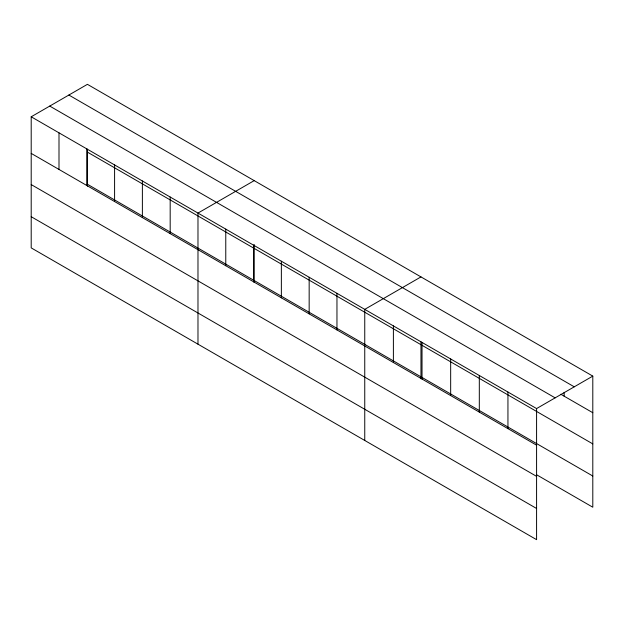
<?xml version="1.0" encoding="UTF-8"?>
<svg xmlns="http://www.w3.org/2000/svg" width="624" height="624" viewBox="0 0 624 624"><rect width="100%" height="100%" fill="white"/><g stroke="black" fill="none" stroke-linecap="round" stroke-linejoin="round"><path stroke-width="0.94" d="M87.415 186.194L87.415 149.198M254.194 244.514L254.194 282.485M420.966 341.773L420.966 378.768M536.585 476.362L536.585 408.572L31.2 116.789L31.2 247.884L536.585 539.666L536.585 476.362L31.2 184.579M536.367 474.63L592.8 507.211L592.8 376.116L87.415 84.334L31.2 116.789M254.194 180.625L197.98 213.08L197.98 344.175M420.966 276.908L364.751 309.364L364.751 440.458M536.585 408.572L592.8 376.116M68.866 95.043L574.252 386.825M560.789 394.243L592.8 412.721M49.748 106.08L555.134 397.862M87.415 152.123L592.8 443.898M87.415 184.252L592.8 476.026M31.2 153.395L536.585 445.177M31.2 216.707L536.585 508.482M564.158 392.332L564.158 396.185M507.944 392.036L507.944 428.641M479.31 375.5L479.31 412.105M450.668 358.972L450.668 395.577M422.027 342.436L422.027 379.041M393.393 325.9L393.393 362.505M336.96 293.319L336.96 329.924M309.161 277.267L309.161 313.88M281.362 261.222L281.362 297.827M253.57 245.177L253.57 281.783M225.771 229.125L225.771 265.73M170.18 197.028L170.18 233.633M142.381 180.983L142.381 217.589M114.59 164.931L114.59 201.544M86.791 148.886L86.791 185.492M58.999 132.842L58.999 169.447"/></g></svg>
